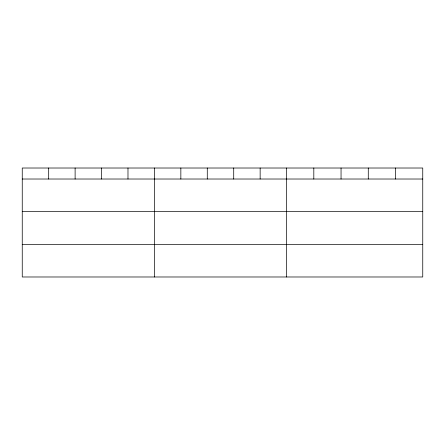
<?xml version="1.0" encoding="UTF-8"?>
<svg xmlns="http://www.w3.org/2000/svg" width="445" height="445" viewBox="0 0 445 445"><rect width="100%" height="100%" fill="white"/><g stroke="black" fill="none" stroke-linecap="round" stroke-linejoin="round"><path stroke-width="0.67" d="M422.75 211.347L422.75 168.015L22.25 168.015L22.25 276.985L422.75 276.985L422.75 211.347L22.25 211.347M22.25 179.018L422.75 179.018M22.25 244.655L422.75 244.655M395.516 168.015L395.516 179.018M368.282 168.015L368.282 179.018M341.048 168.015L341.048 179.018M313.814 168.015L313.814 179.018M286.58 168.015L286.58 276.985M260.147 168.015L260.147 179.018M233.714 168.015L233.714 179.018M207.281 168.015L207.281 179.018M180.848 168.015L180.848 179.018M154.415 168.015L154.415 276.985M127.982 168.015L127.982 179.018M101.549 168.015L101.549 179.018M75.116 168.015L75.116 179.018M48.683 168.015L48.683 179.018"/></g></svg>
